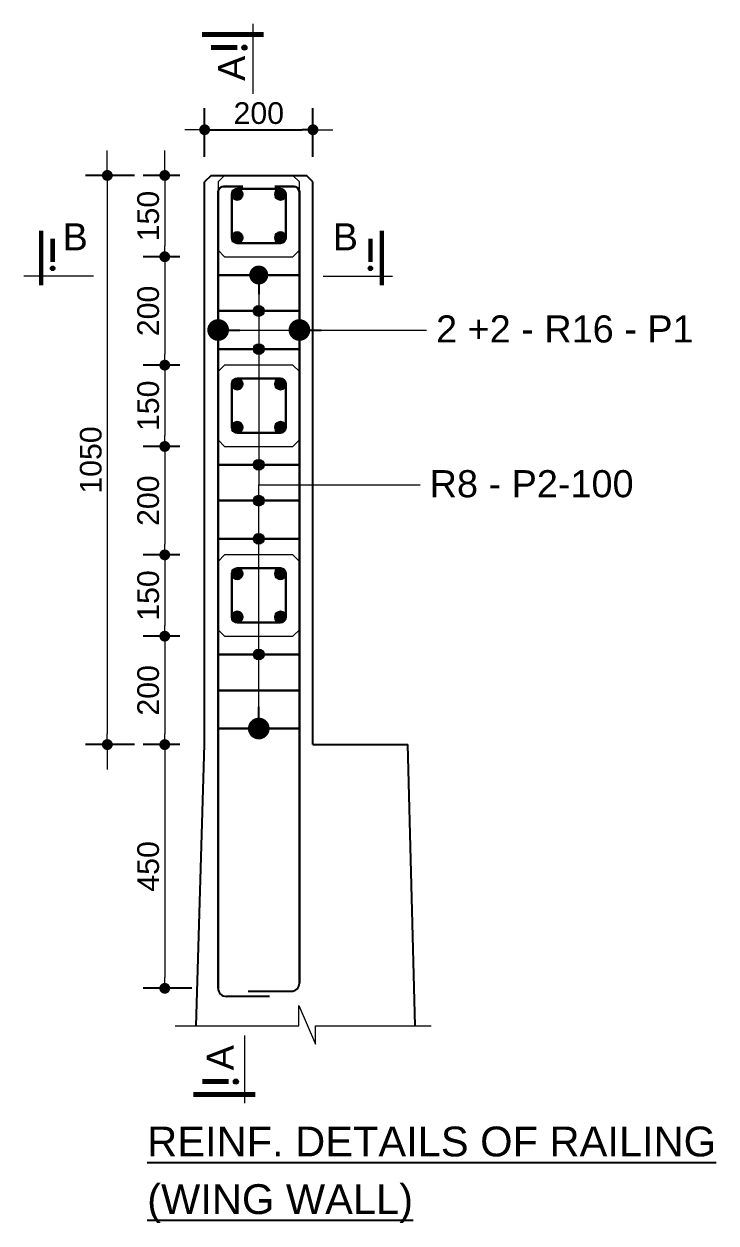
# Model space of a CAD drawing. Header units: millimetres. Extents: x 52966 to 62703, y 7652 to 27430.
# Drawn here: x 58115 to 59392, y 7652 to 9864 of the extents above; entities that cross this region are included whole.
import ezdxf

# ---------------------------------------------------------------- set-up
doc = ezdxf.new("R2010")
doc.units = ezdxf.units.MM
doc.header["$PDMODE"] = 3
for name, color, linetype, lineweight in [('Ber', 12, 'Continuous', 30), ('Deck Slab', 11, 'Continuous', 25), ('Dimision', 4, 'Continuous', 18), ('Girder Line', 200, 'Continuous', 13), ('Pile', 7, 'Continuous', 20), ('Structural Out Line', 151, 'Continuous', 18), ('Text', 7, 'Continuous', 18)]:
    doc.layers.add(name, color=color, linetype=linetype, lineweight=lineweight)
doc.styles.get("Standard").update_dxf_attribs({"font": 'arial.ttf'})
doc.dimstyles.new('ISO-25', dxfattribs={"dimtxt": 75, "dimasz": 28, "dimexe": 75, "dimexo": 45.625, "dimgap": 20, "dimtad": 1, "dimtoh": 1, "dimdec": 0, "dimtxsty": 'Standard', "dimblk": 'DOT', "dimcen": 300, "dimclrd": 256, "dimclre": 256, "dimclrt": 256, "dimadec": 0, "dimazin": 0, "dimtfac": 1, "dimtdec": 0, "dimtix": 1, "dimtmove": 0, "dimatfit": 3, "dimldrblk": 'DOT', "dimfxl": 1, "dimlwd": -1, "dimarcsym": 0})

# ---------------------------------------------------------------- blocks, each defined once
blk = doc.blocks.new('_Dot')
at = {"color": 0, "linetype": 'ByBlock', "lineweight": -2}
blk.add_line((-0.5, 0), (-1, 0), dxfattribs=at)
at = {"color": 0, "linetype": 'ByBlock', "const_width": 0.5}
blk.add_lwpolyline([(-0.25, 0, 1), (0.25, 0, 1)], format="xyb", close=True, dxfattribs=at)
blk = doc.blocks.new('*D16')
at = {"layer": 'Defpoints', "color": 0, "linetype": 'Continuous', "transparency": 16777216}
for p in [(58424.53324291548, 9584.913863889527), (58268.52232966683, 8534.913863889527), (58412.89083627437, 8534.913863889527)]:
    blk.add_point(p, dxfattribs=at)
at = {"layer": 'Dimision', "linetype": 'Continuous', "lineweight": -2, "transparency": 16777216}
for p, q in [((58318.52232966683, 9584.913863889527), (58228.52232966683, 9584.913863889527)), ((58318.52232966683, 8534.913863889527), (58228.52232966683, 8534.913863889527))]:
    blk.add_line(p, q, dxfattribs=at)
at = {"layer": 'Dimision', "linetype": 'Continuous', "transparency": 16777216}
blk.add_line((58268.52232966683, 9564.913863889527), (58268.52232966683, 8554.913863889527), dxfattribs=at)
at = {"layer": 'Dimision', "linetype": 'Continuous', "transparency": 16777216, "xscale": 20, "yscale": 20, "zscale": 20}
for p, rotation in [((58268.52232966683, 9584.913863889527), 90), ((58268.52232966683, 8534.913863889527), 270)]:
    blk.add_blockref('_Dot', p, dxfattribs=dict(at, rotation=rotation))
at = {"layer": 'Dimision', "linetype": 'Continuous', "transparency": 16777216, "insert": (58238.09941015794, 9059.91386388951), "char_height": 40, "attachment_point": 5, "rotation": 90}
blk.add_mtext('1050', dxfattribs=at)
blk = doc.blocks.new('*D17')
at = {"layer": 'Defpoints', "color": 0, "linetype": 'Continuous', "transparency": 16777216}
for p in [(58448.13915583327, 8734.913863889527), (58374.53324291554, 8534.913863889527), (58448.13915583327, 8534.913863889527)]:
    blk.add_point(p, dxfattribs=at)
at = {"layer": 'Dimision', "linetype": 'Continuous', "lineweight": -2, "transparency": 16777216}
for p, q in [((58402.51415583327, 8734.913863889527), (58334.53324291554, 8734.913863889527)), ((58402.51415583327, 8534.913863889527), (58334.53324291554, 8534.913863889527))]:
    blk.add_line(p, q, dxfattribs=at)
at = {"layer": 'Dimision', "linetype": 'Continuous', "transparency": 16777216}
blk.add_line((58374.53324291554, 8714.913863889527), (58374.53324291554, 8554.913863889527), dxfattribs=at)
at = {"layer": 'Dimision', "linetype": 'Continuous', "transparency": 16777216, "xscale": 20, "yscale": 20, "zscale": 20}
for p, rotation in [((58374.53324291554, 8734.913863889527), 90), ((58374.53324291554, 8534.913863889527), 270)]:
    blk.add_blockref('_Dot', p, dxfattribs=dict(at, rotation=rotation))
at = {"layer": 'Dimision', "linetype": 'Continuous', "transparency": 16777216, "insert": (58344.11032340665, 8634.91386388951), "char_height": 40, "attachment_point": 5, "rotation": 90}
blk.add_mtext('200', dxfattribs=at)
blk = doc.blocks.new('*D18')
at = {"layer": 'Defpoints', "color": 0, "linetype": 'Continuous', "transparency": 16777216}
for p in [(58448.13915583328, 8884.913863889527), (58374.53324291554, 8734.913863889527), (58448.13915583327, 8734.913863889527)]:
    blk.add_point(p, dxfattribs=at)
at = {"layer": 'Dimision', "linetype": 'Continuous', "lineweight": -2, "transparency": 16777216}
for p, q in [((58402.51415583328, 8884.913863889527), (58334.53324291554, 8884.913863889527)), ((58402.51415583327, 8734.913863889527), (58334.53324291554, 8734.913863889527))]:
    blk.add_line(p, q, dxfattribs=at)
at = {"layer": 'Dimision', "linetype": 'Continuous', "transparency": 16777216}
blk.add_line((58374.53324291554, 8864.913863889527), (58374.53324291554, 8754.913863889527), dxfattribs=at)
at = {"layer": 'Dimision', "linetype": 'Continuous', "transparency": 16777216, "xscale": 20, "yscale": 20, "zscale": 20}
for p, rotation in [((58374.53324291554, 8884.913863889527), 90), ((58374.53324291554, 8734.913863889527), 270)]:
    blk.add_blockref('_Dot', p, dxfattribs=dict(at, rotation=rotation))
at = {"layer": 'Dimision', "linetype": 'Continuous', "transparency": 16777216, "insert": (58344.11032340665, 8809.91386388951), "char_height": 40, "attachment_point": 5, "rotation": 90}
blk.add_mtext('150', dxfattribs=at)
blk = doc.blocks.new('*D19')
at = {"layer": 'Defpoints', "color": 0, "linetype": 'Continuous', "transparency": 16777216}
for p in [(58448.13915583328, 9084.913863889527), (58374.53324291554, 8884.913863889527), (58448.13915583328, 8884.913863889527)]:
    blk.add_point(p, dxfattribs=at)
at = {"layer": 'Dimision', "linetype": 'Continuous', "lineweight": -2, "transparency": 16777216}
for p, q in [((58402.51415583328, 9084.913863889527), (58334.53324291554, 9084.913863889527)), ((58402.51415583328, 8884.913863889527), (58334.53324291554, 8884.913863889527))]:
    blk.add_line(p, q, dxfattribs=at)
at = {"layer": 'Dimision', "linetype": 'Continuous', "transparency": 16777216}
blk.add_line((58374.53324291554, 9064.913863889527), (58374.53324291554, 8904.913863889527), dxfattribs=at)
at = {"layer": 'Dimision', "linetype": 'Continuous', "transparency": 16777216, "xscale": 20, "yscale": 20, "zscale": 20}
for p, rotation in [((58374.53324291554, 9084.913863889527), 90), ((58374.53324291554, 8884.913863889527), 270)]:
    blk.add_blockref('_Dot', p, dxfattribs=dict(at, rotation=rotation))
at = {"layer": 'Dimision', "linetype": 'Continuous', "transparency": 16777216, "insert": (58344.11032340665, 8984.91386388951), "char_height": 40, "attachment_point": 5, "rotation": 90}
blk.add_mtext('200', dxfattribs=at)
blk = doc.blocks.new('*D20')
at = {"layer": 'Defpoints', "color": 0, "linetype": 'Continuous', "transparency": 16777216}
for p in [(58448.13915583327, 9234.913863889527), (58374.53324291554, 9084.913863889527), (58448.13915583328, 9084.913863889527)]:
    blk.add_point(p, dxfattribs=at)
at = {"layer": 'Dimision', "linetype": 'Continuous', "lineweight": -2, "transparency": 16777216}
for p, q in [((58402.51415583327, 9234.913863889527), (58334.53324291554, 9234.913863889527)), ((58402.51415583328, 9084.913863889527), (58334.53324291554, 9084.913863889527))]:
    blk.add_line(p, q, dxfattribs=at)
at = {"layer": 'Dimision', "linetype": 'Continuous', "transparency": 16777216}
blk.add_line((58374.53324291554, 9214.913863889527), (58374.53324291554, 9104.913863889527), dxfattribs=at)
at = {"layer": 'Dimision', "linetype": 'Continuous', "transparency": 16777216, "xscale": 20, "yscale": 20, "zscale": 20}
for p, rotation in [((58374.53324291554, 9234.913863889527), 90), ((58374.53324291554, 9084.913863889527), 270)]:
    blk.add_blockref('_Dot', p, dxfattribs=dict(at, rotation=rotation))
at = {"layer": 'Dimision', "linetype": 'Continuous', "transparency": 16777216, "insert": (58344.11032340665, 9159.91386388951), "char_height": 40, "attachment_point": 5, "rotation": 90}
blk.add_mtext('150', dxfattribs=at)
blk = doc.blocks.new('*D21')
at = {"layer": 'Defpoints', "color": 0, "linetype": 'Continuous', "transparency": 16777216}
for p in [(58448.13915583328, 9434.913863889527), (58374.53324291554, 9234.913863889527), (58448.13915583327, 9234.913863889527)]:
    blk.add_point(p, dxfattribs=at)
at = {"layer": 'Dimision', "linetype": 'Continuous', "lineweight": -2, "transparency": 16777216}
for p, q in [((58402.51415583328, 9434.913863889527), (58334.53324291554, 9434.913863889527)), ((58402.51415583327, 9234.913863889527), (58334.53324291554, 9234.913863889527))]:
    blk.add_line(p, q, dxfattribs=at)
at = {"layer": 'Dimision', "linetype": 'Continuous', "transparency": 16777216}
blk.add_line((58374.53324291554, 9414.913863889527), (58374.53324291554, 9254.913863889527), dxfattribs=at)
at = {"layer": 'Dimision', "linetype": 'Continuous', "transparency": 16777216, "xscale": 20, "yscale": 20, "zscale": 20}
for p, rotation in [((58374.53324291554, 9434.913863889527), 90), ((58374.53324291554, 9234.913863889527), 270)]:
    blk.add_blockref('_Dot', p, dxfattribs=dict(at, rotation=rotation))
at = {"layer": 'Dimision', "linetype": 'Continuous', "transparency": 16777216, "insert": (58344.11032340665, 9334.91386388951), "char_height": 40, "attachment_point": 5, "rotation": 90}
blk.add_mtext('200', dxfattribs=at)
blk = doc.blocks.new('*D22')
at = {"layer": 'Defpoints', "color": 0, "linetype": 'Continuous', "transparency": 16777216}
for p in [(58448.13915583327, 9584.913863889527), (58374.53324291554, 9434.913863889527), (58448.13915583328, 9434.913863889527)]:
    blk.add_point(p, dxfattribs=at)
at = {"layer": 'Dimision', "linetype": 'Continuous', "lineweight": -2, "transparency": 16777216}
for p, q in [((58402.51415583327, 9584.913863889527), (58334.53324291554, 9584.913863889527)), ((58402.51415583328, 9434.913863889527), (58334.53324291554, 9434.913863889527))]:
    blk.add_line(p, q, dxfattribs=at)
at = {"layer": 'Dimision', "linetype": 'Continuous', "transparency": 16777216}
blk.add_line((58374.53324291554, 9564.913863889527), (58374.53324291554, 9454.913863889527), dxfattribs=at)
at = {"layer": 'Dimision', "linetype": 'Continuous', "transparency": 16777216, "xscale": 20, "yscale": 20, "zscale": 20}
for p, rotation in [((58374.53324291554, 9584.913863889527), 90), ((58374.53324291554, 9434.913863889527), 270)]:
    blk.add_blockref('_Dot', p, dxfattribs=dict(at, rotation=rotation))
at = {"layer": 'Dimision', "linetype": 'Continuous', "transparency": 16777216, "insert": (58344.11032340665, 9509.91386388951), "char_height": 40, "attachment_point": 5, "rotation": 90}
blk.add_mtext('150', dxfattribs=at)
blk = doc.blocks.new('*D23')
at = {"layer": 'Deck Slab', "linetype": 'Continuous', "lineweight": -2, "transparency": 16777216}
for p, q in [((58448.13915583323, 9619.243870150909), (58448.13915583323, 9709.243870150909)), ((58648.13915583323, 9619.243870150909), (58648.13915583323, 9709.243870150909))]:
    blk.add_line(p, q, dxfattribs=at)
at = {"layer": 'Deck Slab', "linetype": 'Continuous', "transparency": 16777216}
blk.add_line((58468.13915583323, 9669.243870150909), (58628.13915583323, 9669.243870150909), dxfattribs=at)
at = {"layer": 'Defpoints', "color": 0, "linetype": 'Continuous', "transparency": 16777216}
for p in [(58648.13915583323, 9669.243870150909), (58448.13915583323, 9572.913863889524), (58648.13915583323, 9572.913863889524)]:
    blk.add_point(p, dxfattribs=at)
at = {"layer": 'Deck Slab', "linetype": 'Continuous', "transparency": 16777216, "xscale": 20, "yscale": 20, "zscale": 20, "rotation": 180}
blk.add_blockref('_Dot', (58448.13915583323, 9669.243870150909), dxfattribs=at)
at = {"layer": 'Deck Slab', "linetype": 'Continuous', "transparency": 16777216, "xscale": 20, "yscale": 20, "zscale": 20}
blk.add_blockref('_Dot', (58648.13915583323, 9669.243870150909), dxfattribs=at)
at = {"layer": 'Deck Slab', "linetype": 'Continuous', "transparency": 16777216, "insert": (58548.13915583323, 9699.666789659777), "char_height": 40, "attachment_point": 5}
blk.add_mtext('200', dxfattribs=at)
blk = doc.blocks.new('*D60')
at = {"layer": 'Defpoints', "color": 0, "ltscale": 10, "transparency": 16777216}
for p in [(58448.13915583327, 8534.913863889527), (58374.53324291571, 8085.255640849355), (58473.13915583328, 8085.255640849355)]:
    blk.add_point(p, dxfattribs=at)
at = {"layer": 'Dimision', "lineweight": -2, "ltscale": 10, "transparency": 16777216}
for p, q in [((58402.51415583327, 8534.913863889527), (58334.53324291571, 8534.913863889527)), ((58424.53324291571, 8085.255640849355), (58334.53324291571, 8085.255640849355))]:
    blk.add_line(p, q, dxfattribs=at)
at = {"layer": 'Dimision', "ltscale": 10, "transparency": 16777216}
blk.add_line((58374.53324291571, 8514.913863889527), (58374.53324291571, 8105.255640849355), dxfattribs=at)
at = {"layer": 'Dimision', "ltscale": 10, "transparency": 16777216, "xscale": 20, "yscale": 20, "zscale": 20}
for p, rotation in [((58374.53324291571, 8534.913863889527), 90), ((58374.53324291571, 8085.255640849355), 270)]:
    blk.add_blockref('_Dot', p, dxfattribs=dict(at, rotation=rotation))
at = {"layer": 'Dimision', "ltscale": 10, "transparency": 16777216, "insert": (58344.11032340683, 8310.084752369423), "char_height": 40, "attachment_point": 5, "rotation": 90}
blk.add_mtext('450', dxfattribs=at)

msp = doc.modelspace()

# ---------------------------------------------------------------- hatches: boundary and pattern name
at = {"layer": 'Ber', "linetype": 'Continuous'}
h = msp.add_hatch(color=256, dxfattribs=at)
h.paths.add_polyline_path([(58498.13915583323, 9550.16673009799, 0.4142135623730951), (58508.13915583323, 9540.16673009799), (58508.13915583323, 9545.16673009799, -0.4142135623730941), (58513.13915583323, 9550.16673009799), (58518.13915583323, 9550.16673009799, 1)])
h.paths.add_polyline_path([(58508.13915583323, 9545.16673009799), (58508.13915583323, 9540.16673009799, 0.4142135623731483), (58518.13915583323, 9550.16673009799), (58513.13915583323, 9550.16673009799, 0.4142135623730941)], flags=17)
h = msp.add_hatch(color=256, dxfattribs=at)
h.paths.add_polyline_path([(58578.13915583324, 9550.16673009796, 0.4142135623730951), (58588.13915583324, 9540.16673009796), (58588.13915583324, 9545.16673009796, -0.4142135623730941), (58593.13915583324, 9550.16673009796), (58598.13915583324, 9550.16673009796, 1)])
h.paths.add_polyline_path([(58588.13915583324, 9545.16673009796), (58588.13915583324, 9540.16673009796, 0.4142135623731483), (58598.13915583324, 9550.16673009796), (58593.13915583324, 9550.16673009796, 0.4142135623730941)], flags=17)
h = msp.add_hatch(color=256, dxfattribs=at)
h.paths.add_polyline_path([(58498.13915583323, 9470.16673009796, 0.4142135623730951), (58508.13915583323, 9460.16673009796), (58508.13915583323, 9465.16673009796, -0.4142135623730941), (58513.13915583323, 9470.16673009796), (58518.13915583323, 9470.16673009796, 1)])
h.paths.add_polyline_path([(58508.13915583323, 9465.16673009796), (58508.13915583323, 9460.16673009796, 0.4142135623731483), (58518.13915583323, 9470.16673009796), (58513.13915583323, 9470.16673009796, 0.4142135623730941)], flags=17)
h = msp.add_hatch(color=256, dxfattribs=at)
h.paths.add_polyline_path([(58578.13915583323, 9470.16673009796, 0.4142135623730951), (58588.13915583323, 9460.16673009796), (58588.13915583323, 9465.16673009796, -0.4142135623730941), (58593.13915583323, 9470.16673009796), (58598.13915583323, 9470.16673009796, 1)])
h.paths.add_polyline_path([(58588.13915583323, 9465.16673009796), (58588.13915583323, 9460.16673009796, 0.4142135623731483), (58598.13915583323, 9470.16673009796), (58593.13915583323, 9470.16673009796, 0.4142135623730941)], flags=17)
h = msp.add_hatch(color=256, dxfattribs=at)
h.paths.add_polyline_path([(58498.13915583323, 9200.16673009799, 0.4142135623730951), (58508.13915583323, 9190.16673009799), (58508.13915583323, 9195.16673009799, -0.4142135623730941), (58513.13915583323, 9200.16673009799), (58518.13915583323, 9200.16673009799, 1)])
h.paths.add_polyline_path([(58508.13915583323, 9195.16673009799), (58508.13915583323, 9190.16673009799, 0.4142135623731483), (58518.13915583323, 9200.16673009799), (58513.13915583323, 9200.16673009799, 0.4142135623730941)], flags=17)
h = msp.add_hatch(color=256, dxfattribs=at)
h.paths.add_polyline_path([(58578.13915583324, 9200.16673009796, 0.4142135623730951), (58588.13915583324, 9190.16673009796), (58588.13915583324, 9195.16673009796, -0.4142135623730941), (58593.13915583324, 9200.16673009796), (58598.13915583324, 9200.16673009796, 1)])
h.paths.add_polyline_path([(58588.13915583324, 9195.16673009796), (58588.13915583324, 9190.16673009796, 0.4142135623731483), (58598.13915583324, 9200.16673009796), (58593.13915583324, 9200.16673009796, 0.4142135623730941)], flags=17)
h = msp.add_hatch(color=256, dxfattribs=at)
h.paths.add_polyline_path([(58498.13915583323, 9120.16673009796, 0.4142135623730951), (58508.13915583323, 9110.16673009796), (58508.13915583323, 9115.16673009796, -0.4142135623730941), (58513.13915583323, 9120.16673009796), (58518.13915583323, 9120.16673009796, 1)])
h.paths.add_polyline_path([(58508.13915583323, 9115.16673009796), (58508.13915583323, 9110.16673009796, 0.4142135623731483), (58518.13915583323, 9120.16673009796), (58513.13915583323, 9120.16673009796, 0.4142135623730941)], flags=17)
h = msp.add_hatch(color=256, dxfattribs=at)
h.paths.add_polyline_path([(58578.13915583323, 9120.16673009796, 0.4142135623730951), (58588.13915583323, 9110.16673009796), (58588.13915583323, 9115.16673009796, -0.4142135623730941), (58593.13915583323, 9120.16673009796), (58598.13915583323, 9120.16673009796, 1)])
h.paths.add_polyline_path([(58588.13915583323, 9115.16673009796), (58588.13915583323, 9110.16673009796, 0.4142135623731483), (58598.13915583323, 9120.16673009796), (58593.13915583323, 9120.16673009796, 0.4142135623730941)], flags=17)
h = msp.add_hatch(color=256, dxfattribs=at)
h.paths.add_polyline_path([(58498.13915583323, 8850.16673009799, 0.4142135623730951), (58508.13915583323, 8840.16673009799), (58508.13915583323, 8845.16673009799, -0.4142135623730941), (58513.13915583323, 8850.16673009799), (58518.13915583323, 8850.16673009799, 1)])
h.paths.add_polyline_path([(58508.13915583323, 8845.16673009799), (58508.13915583323, 8840.16673009799, 0.4142135623731483), (58518.13915583323, 8850.16673009799), (58513.13915583323, 8850.16673009799, 0.4142135623730941)], flags=17)
h = msp.add_hatch(color=256, dxfattribs=at)
h.paths.add_polyline_path([(58578.13915583324, 8850.16673009796, 0.4142135623730951), (58588.13915583324, 8840.16673009796), (58588.13915583324, 8845.16673009796, -0.4142135623730941), (58593.13915583324, 8850.16673009796), (58598.13915583324, 8850.16673009796, 1)])
h.paths.add_polyline_path([(58588.13915583324, 8845.16673009796), (58588.13915583324, 8840.16673009796, 0.4142135623731483), (58598.13915583324, 8850.16673009796), (58593.13915583324, 8850.16673009796, 0.4142135623730941)], flags=17)
h = msp.add_hatch(color=256, dxfattribs=at)
h.paths.add_polyline_path([(58498.13915583323, 8770.16673009796, 0.4142135623730951), (58508.13915583323, 8760.16673009796), (58508.13915583323, 8765.16673009796, -0.4142135623730941), (58513.13915583323, 8770.16673009796), (58518.13915583323, 8770.16673009796, 1)])
h.paths.add_polyline_path([(58508.13915583323, 8765.16673009796), (58508.13915583323, 8760.16673009796, 0.4142135623731483), (58518.13915583323, 8770.16673009796), (58513.13915583323, 8770.16673009796, 0.4142135623730941)], flags=17)
h = msp.add_hatch(color=256, dxfattribs=at)
h.paths.add_polyline_path([(58578.13915583323, 8770.16673009796, 0.4142135623730951), (58588.13915583323, 8760.16673009796), (58588.13915583323, 8765.16673009796, -0.4142135623730941), (58593.13915583323, 8770.16673009796), (58598.13915583323, 8770.16673009796, 1)])
h.paths.add_polyline_path([(58588.13915583323, 8765.16673009796), (58588.13915583323, 8760.16673009796, 0.4142135623731483), (58598.13915583323, 8770.16673009796), (58593.13915583323, 8770.16673009796, 0.4142135623730941)], flags=17)
at = {"layer": 'Dimision', "linetype": 'Continuous'}
h = msp.add_hatch(color=256, dxfattribs=at)
h.paths.add_polyline_path([(58538.0452265902, 9334.913863889524, 0.4142135623730951), (58548.0452265902, 9324.913863889524), (58548.0452265902, 9329.913863889524, -0.4142135623730941), (58553.0452265902, 9334.913863889524), (58558.0452265902, 9334.913863889524, 1)])
h.paths.add_polyline_path([(58548.0452265902, 9329.913863889524), (58548.0452265902, 9324.913863889524, 0.4142135623731483), (58558.0452265902, 9334.913863889524), (58553.0452265902, 9334.913863889524, 0.4142135623730941)], flags=17)
h = msp.add_hatch(color=256, dxfattribs=at)
h.paths.add_polyline_path([(58538.13915583324, 9264.519845038565, 0.4142135623730951), (58548.13915583324, 9254.519845038565), (58548.13915583324, 9259.519845038565, -0.4142135623730941), (58553.13915583324, 9264.519845038565), (58558.13915583324, 9264.519845038565, 1)])
h.paths.add_polyline_path([(58548.13915583324, 9259.519845038565), (58548.13915583324, 9254.519845038565, 0.4142135623731483), (58558.13915583324, 9264.519845038565), (58553.13915583324, 9264.519845038565, 0.4142135623730941)], flags=17)
h = msp.add_hatch(color=256, dxfattribs=at)
h.paths.add_polyline_path([(58538.0452265902, 9051.162568907166, 0.4142135623730951), (58548.0452265902, 9041.162568907166), (58548.0452265902, 9046.162568907166, -0.4142135623730941), (58553.0452265902, 9051.162568907166), (58558.0452265902, 9051.162568907166, 1)])
h.paths.add_polyline_path([(58548.0452265902, 9046.162568907166), (58548.0452265902, 9041.162568907166, 0.4142135623731483), (58558.0452265902, 9051.162568907166), (58553.0452265902, 9051.162568907166, 0.4142135623730941)], flags=17)
h = msp.add_hatch(color=256, dxfattribs=at)
h.paths.add_polyline_path([(58538.0452265902, 8984.913863889524, 0.4142135623730951), (58548.0452265902, 8974.913863889524), (58548.0452265902, 8979.913863889524, -0.4142135623730941), (58553.0452265902, 8984.913863889524), (58558.0452265902, 8984.913863889524, 1)])
h.paths.add_polyline_path([(58548.0452265902, 8979.913863889524), (58548.0452265902, 8974.913863889524, 0.4142135623731483), (58558.0452265902, 8984.913863889524), (58553.0452265902, 8984.913863889524, 0.4142135623730941)], flags=17)
h = msp.add_hatch(color=256, dxfattribs=at)
h.paths.add_polyline_path([(58538.0452265902, 8914.519845038565, 0.4142135623730951), (58548.0452265902, 8904.519845038565), (58548.0452265902, 8909.519845038565, -0.4142135623730941), (58553.0452265902, 8914.519845038565), (58558.0452265902, 8914.519845038565, 1)])
h.paths.add_polyline_path([(58548.0452265902, 8909.519845038565), (58548.0452265902, 8904.519845038565, 0.4142135623731483), (58558.0452265902, 8914.519845038565), (58553.0452265902, 8914.519845038565, 0.4142135623730941)], flags=17)
h = msp.add_hatch(color=256, dxfattribs=at)
h.paths.add_polyline_path([(58538.04522659018, 8701.162568907166, 0.4142135623730951), (58548.04522659018, 8691.162568907166), (58548.04522659018, 8696.162568907166, -0.4142135623730941), (58553.04522659018, 8701.162568907166), (58558.04522659018, 8701.162568907166, 1)])
h.paths.add_polyline_path([(58548.04522659018, 8696.162568907166), (58548.04522659018, 8691.162568907166, 0.4142135623731483), (58558.04522659018, 8701.162568907166), (58553.04522659018, 8701.162568907166, 0.4142135623730941)], flags=17)
at = {"layer": 'Pile', "ltscale": 5}
h = msp.add_hatch(color=5, dxfattribs=at)
h.set_gradient(color1=(0, 0, 255), one_color=1, tint=1, name='CYLINDER')
h.paths.add_polyline_path([(58521.64116647991, 9825.45341345988, -1), (58521.64116647991, 9816.167402397725, -1)])
h = msp.add_hatch(color=5, dxfattribs=at)
h.set_gradient(color1=(0, 0, 255), one_color=1, tint=1, name='CYLINDER')
h.paths.add_polyline_path([(58163.43072869585, 9413.548481027334, 1), (58171.64212284079, 9413.548481027334, 1)])
h = msp.add_hatch(color=5, dxfattribs=at)
h.set_gradient(color1=(0, 0, 255), one_color=1, tint=1, name='CYLINDER')
h.paths.add_polyline_path([(58758.32552314166, 9413.548481027334, -1), (58750.11412899673, 9413.548481027334, -1)])
h = msp.add_hatch(color=5, dxfattribs=at)
h.set_gradient(color1=(0, 0, 255), one_color=1, tint=1, name='CYLINDER')
h.paths.add_polyline_path([(58505.7921445293, 7908.567666566647, 1), (58505.7921445293, 7917.853677628802, 1)])

# ---------------------------------------------------------------- linework, layer by layer
at = {"layer": 'Ber', "linetype": 'Continuous'}
for p, q in [((58483.13915583324, 9564.542776707414), (58518.69947767095, 9564.542776707414)), ((58613.13915583323, 9564.542776707414), (58577.57883399552, 9564.542776707414)), ((58473.13915583325, 8085.255640849351), (58473.13915583324, 9554.542776707414)), ((58623.13915583323, 8094.983418660817), (58623.13915583323, 9554.542776707414)), ((58473.13915583324, 9401.162568907166), (58623.13915583324, 9401.162568907166)), ((58473.13915583325, 9334.913863889524), (58623.13915583324, 9334.913863889524)), ((58473.13915583324, 9264.519845038565), (58623.13915583324, 9264.519845038565)), ((58473.13915583323, 9051.162568907166), (58623.13915583323, 9051.162568907166)), ((58473.13915583324, 8984.913863889524), (58623.13915583323, 8984.913863889524)), ((58473.13915583323, 8914.519845038565), (58623.13915583323, 8914.519845038565)), ((58473.13915583324, 8701.162568907166), (58623.13915583323, 8701.162568907166)), ((58473.13915583324, 8634.913863889524), (58623.13915583323, 8634.913863889524)), ((58473.13915583324, 8564.519845038565), (58623.13915583323, 8564.519845038565))]:
    msp.add_line(p, q, dxfattribs=at)
at = {"layer": 'Ber', "lineweight": -3}
for p, q in [((58528.63293158133, 8080.005774587469), (58608.13915583323, 8079.983418660824)), ((58567.64538001792, 8070.279416880614), (58488.13915576602, 8070.257060953969))]:
    msp.add_line(p, q, dxfattribs=at)
at = {"layer": 'Ber', "linetype": 'Continuous'}
for points in [[(58508.13915583323, 9560.16673009796), (58588.13915583324, 9560.16673009796, -0.414213562373095), (58598.13915583324, 9550.16673009796), (58598.13915583323, 9470.16673009796, -0.4142135623730955), (58588.13915583323, 9460.16673009796), (58508.13915583323, 9460.16673009796, -0.4142135623730678), (58498.13915583323, 9470.16673009796), (58498.13915583323, 9550.16673009796, -0.4142135623731091)], [(58508.13915583323, 9210.16673009796), (58588.13915583324, 9210.16673009796, -0.414213562373095), (58598.13915583324, 9200.16673009796), (58598.13915583323, 9120.16673009796, -0.4142135623730955), (58588.13915583323, 9110.16673009796), (58508.13915583323, 9110.16673009796, -0.4142135623730678), (58498.13915583323, 9120.16673009796), (58498.13915583323, 9200.16673009796, -0.4142135623731091)], [(58508.13915583323, 8860.16673009796), (58588.13915583324, 8860.16673009796, -0.414213562373095), (58598.13915583324, 8850.16673009796), (58598.13915583323, 8770.16673009796, -0.4142135623730955), (58588.13915583323, 8760.16673009796), (58508.13915583323, 8760.16673009796, -0.4142135623730678), (58498.13915583323, 8770.16673009796), (58498.13915583323, 8850.16673009796, -0.4142135623731091)]]:
    msp.add_lwpolyline(points, format="xyb", close=True, dxfattribs=at)
for centre in [(58508.13915583323, 9550.16673009799), (58588.13915583324, 9550.16673009796), (58508.13915583323, 9470.16673009796), (58588.13915583323, 9470.16673009796), (58508.13915583323, 9200.16673009799), (58588.13915583324, 9200.16673009796), (58508.13915583323, 9120.16673009796), (58588.13915583323, 9120.16673009796), (58508.13915583323, 8850.16673009799), (58588.13915583324, 8850.16673009796), (58508.13915583323, 8770.16673009796), (58588.13915583323, 8770.16673009796)]:
    msp.add_circle(centre, 10, dxfattribs=at)
for centre, start, end in [((58483.13915583324, 9554.542776707414), 90, 180), ((58613.13915583323, 9554.542776707414), 0, 90)]:
    msp.add_arc(centre, 10, start, end, dxfattribs=at)
at = {"layer": 'Ber', "lineweight": -3}
for centre, start, end in [((58488.13915576602, 8085.257060953969), 179.994575804262, 270), ((58608.13915583323, 8094.983418660824), 270, 0.00542419573798323)]:
    msp.add_arc(centre, 15, start, end, dxfattribs=at)
at = {"layer": 'Deck Slab', "linetype": 'Continuous'}
for p, q in [((58460.13915583323, 9584.913863889524), (58448.13915583323, 9572.913863889524)), ((58460.13915583323, 9584.913863889524), (58636.13915583323, 9584.913863889524)), ((58648.13915583323, 9572.913863889524), (58636.13915583323, 9584.913863889524)), ((58448.13915583323, 8534.913863889524), (58448.13915583323, 9572.913863889524)), ((58648.13915583323, 8534.913863889524), (58648.13915583323, 9572.913863889524)), ((58432.29013388262, 8016.215583621357), (58448.13915583323, 8534.913863889524)), ((58648.13915583323, 8534.913863889524), (58823.13915583323, 8534.913863889524)), ((58836.8501152614, 8016.215583621375), (58823.13915583323, 8534.913863889524))]:
    msp.add_line(p, q, dxfattribs=at)
at = {"layer": 'Dimision', "linetype": 'Continuous', "ltscale": 0.1}
for p, q in [((58448.13915583323, 9669.243870150909), (58411.74663128878, 9669.243870150909)), ((58648.13915583323, 9669.243870150909), (58684.53168037768, 9669.243870150909))]:
    msp.add_line(p, q, dxfattribs=at)
at = {"layer": 'Dimision', "linetype": 'Continuous'}
for p, q in [((58268.52232966675, 9584.913863889524), (58268.52232966675, 9630.764809624645)), ((58374.53324291547, 9584.913863889524), (58374.53324291547, 9630.764809624645)), ((58268.52232966675, 8534.913863889524), (58268.52232966675, 8489.062918154403))]:
    msp.add_line(p, q, dxfattribs=at)
msp.add_lwpolyline([(58393.54543546469, 8016.215583621357), (58621.99438999394, 8016.215583621357), (58621.99438999394, 8053.595669255395), (58653.0956948556, 7982.151594519652), (58653.0956948556, 8016.215583621357), (58866.64243240572, 8016.215583621379)], dxfattribs=at)
for centre in [(58548.0452265902, 9334.913863889524), (58548.13915583324, 9264.519845038565), (58548.0452265902, 9051.162568907166), (58548.0452265902, 8984.913863889524), (58548.0452265902, 8914.519845038565), (58548.04522659018, 8701.162568907166)]:
    msp.add_circle(centre, 10, dxfattribs=at)
at = {"layer": 'Pile', "ltscale": 5}
for p, q in [((58537.772975877, 9735.665255715983), (58537.772975877, 9864.344652934527)), ((58242.82821679351, 9399.283513610892), (58114.63755151875, 9399.283513610892)), ((58666.88404862686, 9399.283513610892), (58795.07471390162, 9399.283513610892)), ((58521.92395392639, 7998.355824310544), (58521.9239539264, 7873.230479407746))]:
    msp.add_line(p, q, dxfattribs=at)
for points, const_width in [([(58557.30511741858, 9844.739115580975), (58443.26442567245, 9844.739115580975)], 9.286011062157852), ([(58508.63616783566, 9820.810407928802), (58459.96721825274, 9820.810407928802)], 9.286011062157852), ([(58146.37685051093, 9382.01171502925), (58146.37685051093, 9482.855130164098)], 8.21139414493023), ([(58167.53642576832, 9425.0484856049), (58167.53642576832, 9468.085256180551)], 8.21139414493023), ([(58754.21982606919, 9425.0484856049), (58754.21982606919, 9468.085256180551)], 8.21139414493023), ([(58775.37940132659, 9382.01171502925), (58775.37940132659, 9482.855130164098)], 8.21139414493023), ([(58492.78714588506, 7913.210672097724), (58444.11819630214, 7913.210672097724)], 9.286011062157852), ([(58541.45609546798, 7889.281964445581), (58427.41540372184, 7889.281964445581)], 9.286011062157852)]:
    msp.add_lwpolyline(points, dxfattribs=dict(at, const_width=const_width))
for centre, radius in [((58521.64116647991, 9820.810407928802), 4.643005531078926), ((58167.53642576832, 9413.548481027334), 4.105697072465115), ((58754.21982606919, 9413.548481027334), 4.105697072465115), ((58505.7921445293, 7913.210672097724), 4.643005531078926)]:
    msp.add_circle(centre, radius, dxfattribs=at)
at = {"layer": 'Structural Out Line'}
for points in [[(58485.13915583323, 9434.913863889524), (58611.13915583323, 9434.913863889524), (58623.13915583323, 9446.913863889524), (58623.13915583323, 9572.913863889524), (58611.13915583323, 9584.913863889524), (58485.13915583323, 9584.913863889524), (58473.13915583323, 9572.913863889524), (58473.13915583323, 9446.913863889524)], [(58485.13915583323, 9084.913863889524), (58611.13915583323, 9084.913863889524), (58623.13915583323, 9096.913863889524), (58623.13915583323, 9222.913863889524), (58611.13915583323, 9234.913863889524), (58485.13915583323, 9234.913863889524), (58473.13915583323, 9222.913863889524), (58473.13915583323, 9096.913863889524)], [(58485.13915583323, 8734.913863889524), (58611.13915583323, 8734.913863889524), (58623.13915583323, 8746.913863889524), (58623.13915583323, 8872.913863889524), (58611.13915583323, 8884.913863889524), (58485.13915583323, 8884.913863889524), (58473.13915583323, 8872.913863889524), (58473.13915583323, 8746.913863889524)]]:
    msp.add_lwpolyline(points, close=True, dxfattribs=at)

# ---------------------------------------------------------------- texts
at = {"layer": 'Deck Slab', "linetype": 'Continuous', "char_height": 55, "attachment_point": 1}
for s, insert in [('{\\LREINF. DETAILS OF RAILING}', (58342.11571046826, 7830.151525192348)), ('{\\L(WING WALL)}', (58342.11571046826, 7723.798821574055))]:
    msp.add_mtext(s, dxfattribs=dict(at, insert=insert))
at = {"layer": 'Girder Line'}
for p in [(58522.82997033434, 9759.21586967606), (58501.83450438884, 7933.955127927191)]:
    msp.add_text('A', height=50, rotation=90, dxfattribs=at).set_placement(p)
for p in [(58185.88024444327, 9446.710760159709), (58684.64348003252, 9446.710760159709)]:
    msp.add_text('B', height=50, dxfattribs=at).set_placement(p)
at = {"layer": 'Text', "linetype": 'Continuous', "char_height": 50, "attachment_point": 1}
for s, insert in [('2 +2 - R16 - P1 ', (58875.35258934818, 9326.721305032093)), ('R8 - P2-100', (58863.53278621253, 9041.195733523404))]:
    msp.add_mtext(s, dxfattribs=dict(at, insert=insert))

# ---------------------------------------------------------------- dimensions: what is measured, and where the dimension line sits
at = {"layer": 'Deck Slab', "linetype": 'Continuous'}
dim = msp.add_linear_dim(base=(58648.13915583323, 9669.243870150909), p1=(58448.13915583323, 9572.913863889524), p2=(58648.13915583323, 9572.913863889524), dimstyle='ISO-25', override={"dimtxt": 40, "dimasz": 20, "dimexe": 40, "dimgap": 10, "dimtmove": 1, "dimfxl": 50, "dimfxlon": 1}, dxfattribs=at)
dim.commit()
dim.dimension.update_dxf_attribs({"geometry": '*D23', "text_midpoint": (58548.13915583323, 9699.666789659777)})
at = {"layer": 'Dimision', "linetype": 'Continuous'}
for base, p1, p2, picture, middle in [((58268.52232966683, 8534.913863889527), (58424.53324291545, 9584.913863889524), (58412.89083627434, 8534.913863889524), '*D16', (58238.09941015794, 9059.91386388951)), ((58374.53324291554, 9434.913863889527), (58448.13915583324, 9584.913863889524), (58448.13915583325, 9434.913863889524), '*D22', (58344.11032340665, 9509.91386388951)), ((58374.53324291554, 9234.913863889527), (58448.13915583325, 9434.913863889524), (58448.13915583324, 9234.913863889524), '*D21', (58344.11032340665, 9334.91386388951)), ((58374.53324291554, 9084.913863889527), (58448.13915583324, 9234.913863889524), (58448.13915583325, 9084.913863889524), '*D20', (58344.11032340665, 9159.91386388951)), ((58374.53324291554, 8884.913863889527), (58448.13915583325, 9084.913863889524), (58448.13915583325, 8884.913863889524), '*D19', (58344.11032340665, 8984.91386388951)), ((58374.53324291554, 8534.913863889527), (58448.13915583324, 8734.913863889524), (58448.13915583324, 8534.913863889524), '*D17', (58344.11032340665, 8634.91386388951))]:
    dim = msp.add_linear_dim(base=base, p1=p1, p2=p2, angle=90, dimstyle='ISO-25', override={"dimtxt": 40, "dimasz": 20, "dimexe": 40, "dimgap": 10, "dimtmove": 1, "dimfxl": 50, "dimfxlon": 1}, dxfattribs=at)
    dim.commit()
    dim.dimension.update_dxf_attribs({"geometry": picture, "text_midpoint": middle})
dim = msp.add_aligned_dim(p1=(58448.13915583325, 8884.913863889524), p2=(58448.13915583324, 8734.913863889524), distance=-73.60591291770106, dimstyle='ISO-25', override={"dimtxt": 40, "dimasz": 20, "dimexe": 40, "dimgap": 10, "dimtmove": 1, "dimfxl": 50, "dimfxlon": 1}, dxfattribs=at)
dim.commit()
dim.dimension.update_dxf_attribs({"geometry": '*D18', "text_midpoint": (58344.11032340665, 8809.91386388951)})
at = {"layer": 'Dimision', "color": 2, "ltscale": 10}
dim = msp.add_linear_dim(base=(58374.53324291571, 8085.255640849355), p1=(58448.13915583324, 8534.913863889524), p2=(58473.13915583325, 8085.255640849351), angle=90, dimstyle='ISO-25', override={"dimtxt": 40, "dimasz": 20, "dimexe": 40, "dimgap": 10, "dimtmove": 1, "dimfxl": 50, "dimfxlon": 1}, dxfattribs=at)
dim.commit()
dim.dimension.update_dxf_attribs({"geometry": '*D60', "text_midpoint": (58344.11032340683, 8310.084752369423)})

# ---------------------------------------------------------------- leaders
at = {"layer": 'Dimision', "linetype": 'Continuous'}
for points, override in [([(58548.13915583324, 9401.162568907166), (58548.13915583324, 9014.233094680443), (58846.20415173563, 9014.233094680443)], {"dimasz": 35}), ([(58473.13915583324, 9299.758666189096), (58858.02395487129, 9299.758666189096)], {"dimasz": 40}), ([(58623.13915583323, 9299.758666189096), (58858.02395487129, 9299.758666189096)], {"dimasz": 40}), ([(58548.13915583323, 8564.519845038565), (58548.04522659017, 9014.233094680443), (58846.20415173563, 9014.233094680443)], {"dimasz": 40})]:
    msp.add_leader(points, dimstyle='ISO-25', override=override, dxfattribs=at)

doc.saveas('drawing.dxf')
